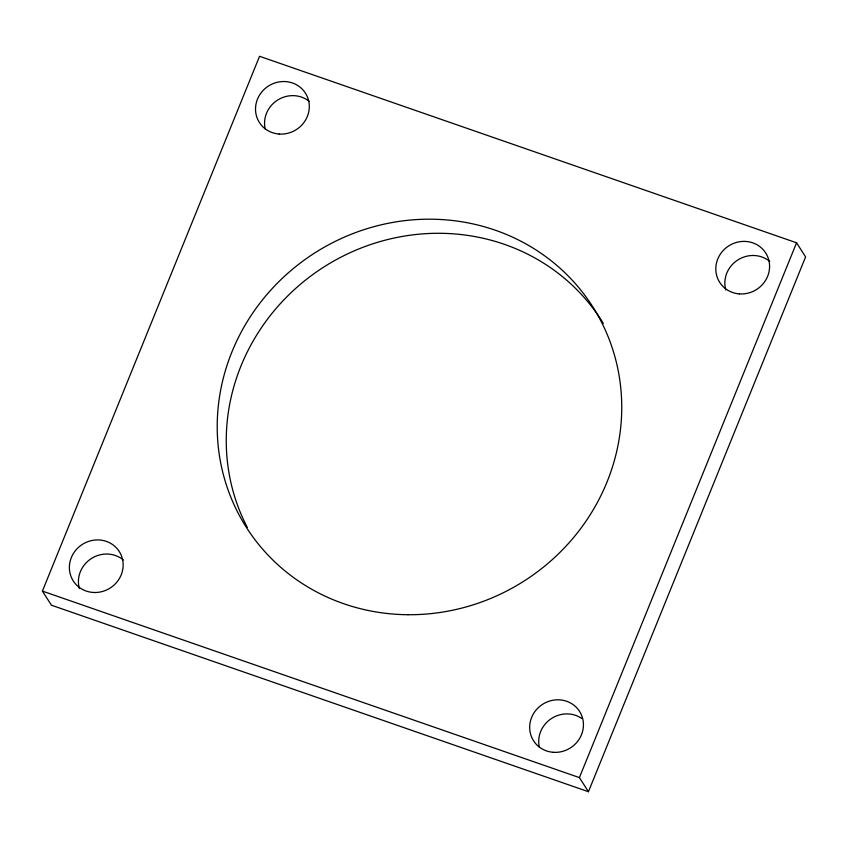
<?xml version="1.0" encoding="UTF-8"?>
<svg xmlns="http://www.w3.org/2000/svg" width="848" height="848" viewBox="0 0 848 848"><rect width="100%" height="100%" fill="white"/><g stroke="black" fill="none" stroke-linecap="round" stroke-linejoin="round"><path stroke-width="1.27" d="M42.4 591.098L259.562 56.286L796.569 242.793L805.6 256.902L588.438 791.714L51.431 605.207L42.4 591.098L579.407 777.605L588.438 791.714M579.407 777.605L796.569 242.793M265.233 129.066A27.306 25.875 -32.6 0 1 277.805 99.937A27.306 25.875 -32.6 0 1 309.435 101.548M725.814 290.027A27.306 25.875 -32.6 0 1 737.58 260.113A27.306 25.875 -32.6 0 1 769.73 261.407M539.381 747.332A27.306 25.875 -32.6 0 1 550.956 718.85A27.306 25.875 -32.6 0 1 581.781 718.447M79.383 588.576A27.306 25.875 -32.6 0 1 91.16 558.662A27.306 25.875 -32.6 0 1 123.299 559.945M247.287 527.403A205.333 194.595 -32.6 0 1 332.702 261.65A205.333 194.595 -32.6 0 1 603.352 323.395M279.119 134.037A27.306 25.875 -32.6 0 0 307.167 96.375A27.306 25.875 -32.6 0 0 260.94 93.015A27.306 25.875 -32.6 0 0 279.119 134.037M739.414 293.896A27.306 25.875 -32.6 0 0 767.461 256.244A27.306 25.875 -32.6 0 0 721.224 252.884A27.306 25.875 -32.6 0 0 739.414 293.896M553.267 752.303A27.306 25.875 -32.6 0 0 581.315 714.652A27.306 25.875 -32.6 0 0 535.088 711.292A27.306 25.875 -32.6 0 0 553.267 752.303M92.983 592.445A27.306 25.875 -32.6 0 0 121.031 554.783A27.306 25.875 -32.6 0 0 74.794 551.423A27.306 25.875 -32.6 0 0 92.983 592.445M407.994 614.715A205.333 194.595 -32.6 0 0 600.108 319.452A205.333 194.595 -32.6 0 0 250.34 316.675A205.333 194.595 -32.6 0 0 407.994 614.715"/></g></svg>
